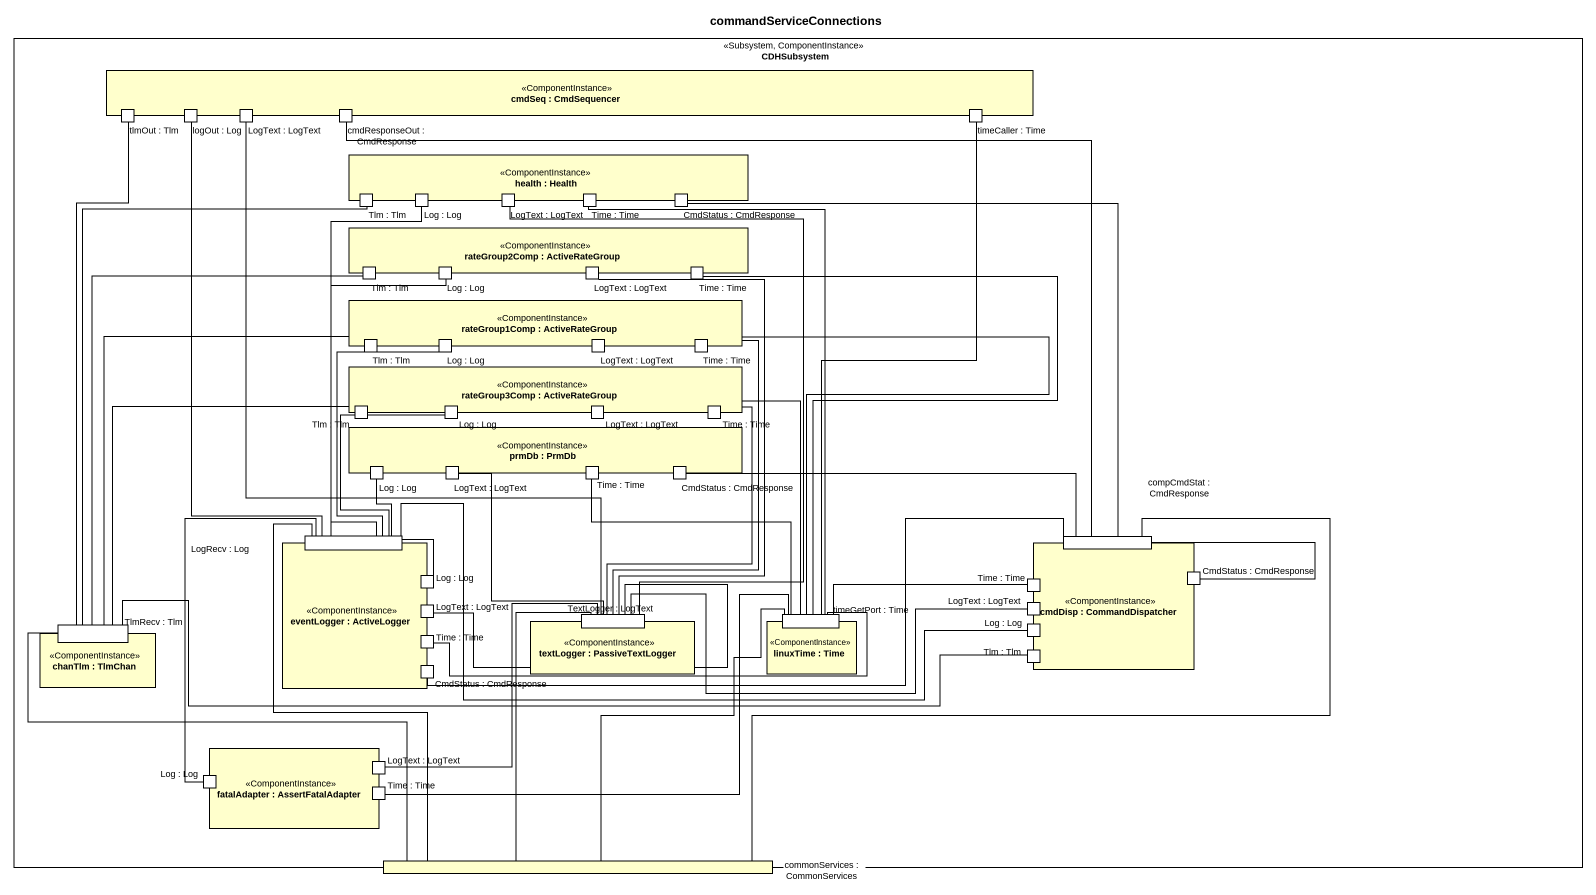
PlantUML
@startuml
title commandServiceConnections
rectangle CDHSubsystem <<Subsystem, ComponentInstance>> {
  rectangle "cmdSeq : CmdSequencer" as cmdSeq <<ComponentInstance>> {
    port "tlmOut : Tlm" as tlmOut_Tlm
    port "logOut : Log" as logOut_Log
    port "LogText : LogText" as LogText_LogText
    port "cmdResponseOut : CmdResponse" as cmdResponseOut_CmdResponse
    port "timeCaller : Time" as timeCaller_Time
  }
  rectangle "health : Health" as health <<ComponentInstance>> {
    port "Tlm : Tlm" as Tlm_Tlm
    port "Log : Log" as Log_Log
    port "LogText : LogText" as LogText_LogText_2
    port "Time : Time" as Time_Time
    port "CmdStatus : CmdResponse" as CmdStatus_CmdResponse
  }
  rectangle "rateGroup2Comp : ActiveRateGroup" as rateGroup2Comp <<ComponentInstance>> {
    port "Tlm : Tlm" as Tlm_Tlm_2
    port "Log : Log" as Log_Log_2
    port "LogText : LogText" as LogText_LogText_3
    port "Time : Time" as Time_Time_2
  }
  rectangle "rateGroup1Comp : ActiveRateGroup" as rateGroup1Comp <<ComponentInstance>> {
    port "Tlm : Tlm" as Tlm_Tlm_3
    port "Log : Log" as Log_Log_3
    port "LogText : LogText" as LogText_LogText_4
    port "Time : Time" as Time_Time_3
  }
  rectangle "rateGroup3Comp : ActiveRateGroup" as rateGroup3Comp <<ComponentInstance>> {
    port "Tlm : Tlm" as Tlm_Tlm_4
    port "Log : Log" as Log_Log_4
    port "LogText : LogText" as LogText_LogText_5
    port "Time : Time" as Time_Time_4
  }
  rectangle "prmDb : PrmDb" as prmDb <<ComponentInstance>> {
    port "Log : Log" as Log_Log_5
    port "LogText : LogText" as LogText_LogText_6
    port "Time : Time" as Time_Time_5
    port "CmdStatus : CmdResponse" as CmdStatus_CmdResponse_2
  }
  rectangle "eventLogger : ActiveLogger" as eventLogger <<ComponentInstance>> {
    port "LogRecv : Log" as LogRecv_Log
    port "Log : Log" as Log_Log_6
    port "LogText : LogText" as LogText_LogText_7
    port "Time : Time" as Time_Time_7
    port "CmdStatus : CmdResponse" as CmdStatus_CmdResponse_4
  }
  rectangle "cmdDisp : CommandDispatcher" as cmdDisp <<ComponentInstance>> {
    port "compCmdStat : CmdResponse" as compCmdStat_CmdResponse
    port "Time : Time" as Time_Time_6
    port "CmdStatus : CmdResponse" as CmdStatus_CmdResponse_3
    port "LogText : LogText" as LogText_LogText_8
    port "Log : Log" as Log_Log_7
    port "Tlm : Tlm" as Tlm_Tlm_5
  }
  rectangle "chanTlm : TlmChan" as chanTlm <<ComponentInstance>> {
    port "TlmRecv : Tlm" as TlmRecv_Tlm
  }
  rectangle "textLogger : PassiveTextLogger" as textLogger <<ComponentInstance>> {
    port "TextLogger : LogText" as TextLogger_LogText
  }
  rectangle "linuxTime : Time" as linuxTime <<ComponentInstance>> {
    port "timeGetPort : Time" as timeGetPort_Time
  }
  rectangle "fatalAdapter : AssertFatalAdapter" as fatalAdapter <<ComponentInstance>> {
    port "Log : Log" as Log_Log_8
    port "Time : Time" as Time_Time_8
    port "LogText : LogText" as LogText_LogText_9
  }
  port "commonServices : CommonServices" as commonServices #FFFFCC
}
tlmOut_Tlm -- TlmRecv_Tlm
logOut_Log -- LogRecv_Log
LogText_LogText -- TextLogger_LogText
cmdResponseOut_CmdResponse -right- compCmdStat_CmdResponse
timeCaller_Time -- timeGetPort_Time
Tlm_Tlm -- TlmRecv_Tlm
Log_Log -- LogRecv_Log
LogText_LogText_2 -- TextLogger_LogText
Time_Time -- timeGetPort_Time
CmdStatus_CmdResponse -- compCmdStat_CmdResponse
Tlm_Tlm_2 -- TlmRecv_Tlm
Log_Log_2 -- LogRecv_Log
LogText_LogText_3 -- TextLogger_LogText
Time_Time_2 -- timeGetPort_Time
Tlm_Tlm_3 -- TlmRecv_Tlm
Log_Log_3 -- LogRecv_Log
LogText_LogText_4 -- TextLogger_LogText
Time_Time_3 -- timeGetPort_Time
Tlm_Tlm_4 -- TlmRecv_Tlm
Log_Log_4 -- LogRecv_Log
LogText_LogText_5 -- TextLogger_LogText
Time_Time_4 -- timeGetPort_Time
Log_Log_5 -- LogRecv_Log
LogText_LogText_6 -- TextLogger_LogText
Time_Time_5 -- timeGetPort_Time
CmdStatus_CmdResponse_2 -right- compCmdStat_CmdResponse
LogRecv_Log -- commonServices
compCmdStat_CmdResponse -- commonServices
Log_Log_6 -left- LogRecv_Log
Time_Time_6 -left- timeGetPort_Time
CmdStatus_CmdResponse_3 -left- compCmdStat_CmdResponse
TlmRecv_Tlm -right- commonServices
LogText_LogText_7 -right- TextLogger_LogText
Time_Time_7 -right- timeGetPort_Time
TextLogger_LogText -- commonServices
timeGetPort_Time -- commonServices
LogText_LogText_8 -left- TextLogger_LogText
Log_Log_7 -left- LogRecv_Log
CmdStatus_CmdResponse_4 -right- compCmdStat_CmdResponse
Tlm_Tlm_5 -left- TlmRecv_Tlm
Log_Log_8 -up- LogRecv_Log
Time_Time_8 -right- timeGetPort_Time
LogText_LogText_9 -up- TextLogger_LogText
@enduml
